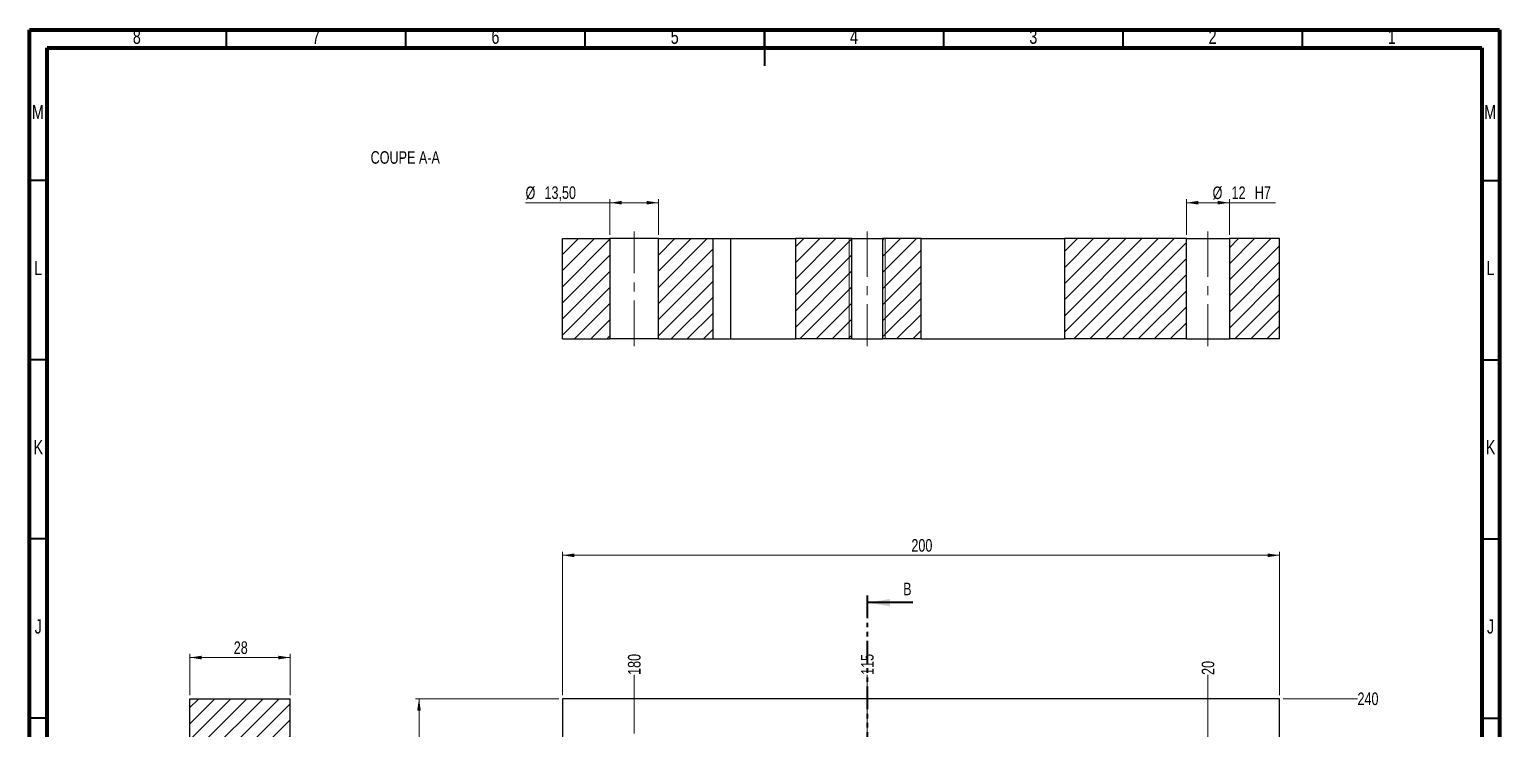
# Model space of a CAD drawing. Header units: millimetres. Extents: x 5 to 415, y 5 to 589.
# Drawn here: x 5 to 415, y 394.1 to 589.1 of the extents above; entities that cross this region are included whole.
import ezdxf

# ---------------------------------------------------------------- set-up
doc = ezdxf.new("R2010")
doc.units = ezdxf.units.MM
doc.linetypes.add('CENTERX2', pattern=[20.32, 12.7, -2.54, 2.54, -2.54])
doc.linetypes.add('PHANTOM', pattern=[12.7, 6.35, -1.27, 1.27, -1.27, 1.27, -1.27])
doc.styles.add('SLDTEXTSTYLE0', font='TXT', dxfattribs={"width": 0.75})
doc.dimstyles.new('SLDDIMSTYLE2', dxfattribs={"dimtxt": 3.5, "dimasz": 3.302, "dimexe": 0, "dimexo": 0.0625, "dimgap": 0.875, "dimtad": 0, "dimtih": 1, "dimtoh": 1, "dimrnd": 1e-09, "dimzin": 12, "dimdsep": 46, "dimtxsty": 'SLDTEXTSTYLE0', "dimblk1": 'NONE', "dimblk2": 'NONE', "dimsah": 1, "dimcen": 0.09, "dimadec": 0, "dimazin": 3, "dimtfac": 1, "dimtofl": 0, "dimtmove": 0, "dimatfit": 3, "dimldrblk": 'NONE', "dimfxl": 1, "dimfrac": 2, "dimtolj": 1, "dimtzin": 12, "dimarcsym": 0})
doc.dimstyles.new('SLDDIMSTYLE3', dxfattribs={"dimtxt": 3.5, "dimasz": 3.302, "dimexe": 0, "dimexo": 0.0625, "dimgap": 0.875, "dimtad": 1, "dimrnd": 1e-09, "dimzin": 12, "dimdsep": 46, "dimtxsty": 'SLDTEXTSTYLE0', "dimsah": 1, "dimcen": 0.09, "dimadec": 0, "dimazin": 3, "dimtfac": 1, "dimtofl": 0, "dimtmove": 0, "dimatfit": 3, "dimfxl": 1, "dimfrac": 2, "dimtolj": 1, "dimtzin": 12, "dimarcsym": 0})

# ---------------------------------------------------------------- blocks, each defined once
blk = doc.blocks.new('_D_25')
at = {"color": 7, "linetype": 'Continuous', "lineweight": 18}
blk.add_line((354.65, 402.44), (375.37, 402.44), dxfattribs=at)
at = {"color": 7, "linetype": 'Continuous', "lineweight": 18, "insert": (375.37, 404.17), "char_height": 3.5, "attachment_point": 1, "style": 'SLDTEXTSTYLE0'}
blk.add_mtext('240', dxfattribs=at)
blk = doc.blocks.new('_None')
blk = doc.blocks.new('_D_27')
at = {"color": 7, "linetype": 'Continuous', "lineweight": 18}
blk.add_line((333.65, 361.94), (333.65, 409.07), dxfattribs=at)
at = {"color": 7, "linetype": 'Continuous', "lineweight": 18, "insert": (331.92, 409.07), "char_height": 3.5, "attachment_point": 1, "rotation": 90, "style": 'SLDTEXTSTYLE0'}
blk.add_mtext('20', dxfattribs=at)
blk = doc.blocks.new('_D_34')
at = {"color": 7, "linetype": 'Continuous', "lineweight": 18}
blk.add_line((238.65, 383.44), (238.65, 409.07), dxfattribs=at)
at = {"color": 7, "linetype": 'Continuous', "lineweight": 18, "insert": (236.92, 409.07), "char_height": 3.5, "attachment_point": 1, "rotation": 90, "style": 'SLDTEXTSTYLE0'}
blk.add_mtext('115', dxfattribs=at)
blk = doc.blocks.new('_D_42')
at = {"color": 7, "linetype": 'Continuous', "lineweight": 18}
blk.add_line((173.65, 392.69), (173.65, 409.07), dxfattribs=at)
at = {"color": 7, "linetype": 'Continuous', "lineweight": 18, "insert": (171.92, 409.07), "char_height": 3.5, "attachment_point": 1, "rotation": 90, "style": 'SLDTEXTSTYLE0'}
blk.add_mtext('180', dxfattribs=at)
blk = doc.blocks.new('_D_46')
at = {"color": 7, "linetype": 'Continuous', "lineweight": 18}
for p, q in [((153.65, 403.44), (153.65, 443.44)), ((353.65, 403.44), (353.65, 443.44)), ((353.65, 442.44), (153.65, 442.44))]:
    blk.add_line(p, q, dxfattribs=at)
for points in [[(153.65, 442.44), (156.95, 441.93), (156.95, 442.94)], [(353.65, 442.44), (350.35, 442.94), (350.35, 441.93)]]:
    blk.add_solid(points, dxfattribs=at)
at = {"color": 7, "linetype": 'Continuous', "lineweight": 18, "insert": (250.96, 446.95), "char_height": 3.5, "attachment_point": 1, "style": 'SLDTEXTSTYLE0'}
blk.add_mtext('200', dxfattribs=at)
blk = doc.blocks.new('_D_47')
at = {"color": 7, "linetype": 'Continuous', "lineweight": 18}
for p, q in [((152.65, 402.44), (112.65, 402.44)), ((113.65, 402.44), (113.65, 162.44)), ((152.65, 162.44), (112.65, 162.44))]:
    blk.add_line(p, q, dxfattribs=at)
for points in [[(113.65, 402.44), (113.14, 399.13), (114.16, 399.13)], [(113.65, 162.44), (114.16, 165.74), (113.14, 165.74)]]:
    blk.add_solid(points, dxfattribs=at)
at = {"color": 7, "linetype": 'Continuous', "lineweight": 18, "insert": (109.14, 278.56), "char_height": 3.5, "attachment_point": 1, "rotation": 90, "style": 'SLDTEXTSTYLE0'}
blk.add_mtext('240', dxfattribs=at)
blk = doc.blocks.new('_D_48')
at = {"color": 7, "linetype": 'Continuous', "lineweight": 18}
for p, q in [((166.9, 531.78), (166.9, 541.78)), ((180.4, 531.78), (180.4, 541.78)), ((166.9, 540.78), (143.36, 540.78)), ((166.9, 540.78), (180.4, 540.78))]:
    blk.add_line(p, q, dxfattribs=at)
for points in [[(166.9, 540.78), (170.2, 540.27), (170.2, 541.28)], [(180.4, 540.78), (177.1, 541.28), (177.1, 540.27)]]:
    blk.add_solid(points, dxfattribs=at)
at = {"color": 7, "linetype": 'Continuous', "lineweight": 18, "char_height": 3.5, "attachment_point": 1, "style": 'SLDTEXTSTYLE0'}
for s, insert in [('%%c', (143.36, 545.29)), ('13,50', (148.64, 545.34))]:
    blk.add_mtext(s, dxfattribs=dict(at, insert=insert))
blk = doc.blocks.new('_D_49')
at = {"color": 7, "linetype": 'Continuous', "lineweight": 18}
for p, q in [((327.65, 531.78), (327.65, 541.78)), ((339.65, 531.78), (339.65, 541.78)), ((327.65, 540.78), (339.65, 540.78)), ((339.65, 540.78), (352.49, 540.78))]:
    blk.add_line(p, q, dxfattribs=at)
for points in [[(327.65, 540.78), (330.95, 540.27), (330.95, 541.28)], [(339.65, 540.78), (336.35, 541.28), (336.35, 540.27)]]:
    blk.add_solid(points, dxfattribs=at)
at = {"color": 7, "linetype": 'Continuous', "lineweight": 18, "char_height": 3.5, "attachment_point": 1, "style": 'SLDTEXTSTYLE0'}
for s, insert in [('%%c', (334.97, 545.29)), ('12', (340.25, 545.34)), ('H7', (346.73, 545.34))]:
    blk.add_mtext(s, dxfattribs=dict(at, insert=insert))
blk = doc.blocks.new('_D_50')
at = {"color": 7, "linetype": 'Continuous', "lineweight": 18}
for p, q in [((49.72, 403.44), (49.72, 414.92)), ((77.72, 403.44), (77.72, 414.92)), ((49.72, 413.92), (77.72, 413.92))]:
    blk.add_line(p, q, dxfattribs=at)
for points in [[(49.72, 413.92), (53.03, 413.41), (53.03, 414.43)], [(77.72, 413.92), (74.42, 414.43), (74.42, 413.41)]]:
    blk.add_solid(points, dxfattribs=at)
at = {"color": 7, "linetype": 'Continuous', "lineweight": 18, "insert": (61.99, 418.43), "char_height": 3.5, "attachment_point": 1, "style": 'SLDTEXTSTYLE0'}
blk.add_mtext('28', dxfattribs=at)

msp = doc.modelspace()

# ---------------------------------------------------------------- hatches: boundary and pattern name
at = {"linetype": 'Continuous', "lineweight": 18}
h = msp.add_hatch(dxfattribs=at)
h.set_pattern_fill('ANSI31', style=0)
h.paths.add_polyline_path([(153.649, 530.777), (153.649, 502.777), (166.899, 502.777), (166.899, 530.777)], flags=0)
h = msp.add_hatch(dxfattribs=at)
h.set_pattern_fill('ANSI31', style=0)
h.paths.add_polyline_path([(180.399, 530.777), (180.399, 502.777), (195.649, 502.777), (195.649, 530.777)], flags=0)
h = msp.add_hatch(dxfattribs=at)
h.set_pattern_fill('ANSI31', style=0)
h.paths.add_polyline_path([(218.649, 502.777), (234.399, 502.777), (234.399, 530.777), (218.649, 530.777)], flags=0)
h = msp.add_hatch(dxfattribs=at)
h.set_pattern_fill('ANSI31', style=0)
h.paths.add_polyline_path([(242.899, 502.777), (253.649, 502.777), (253.649, 530.777), (242.899, 530.777)], flags=0)
h = msp.add_hatch(dxfattribs=at)
h.set_pattern_fill('ANSI31', style=0)
h.paths.add_polyline_path([(293.649, 502.777), (327.649, 502.777), (327.649, 530.777), (293.649, 530.777)], flags=0)
h = msp.add_hatch(dxfattribs=at)
h.set_pattern_fill('ANSI31', style=0)
h.paths.add_polyline_path([(339.649, 502.777), (353.649, 502.777), (353.649, 530.777), (339.649, 530.777)], flags=0)
h = msp.add_hatch(dxfattribs=at)
h.set_pattern_fill('ANSI31', style=0)
h.paths.add_polyline_path([(77.725, 402.437), (49.725, 402.437), (49.725, 386.687), (77.725, 386.687)], flags=0)

# ---------------------------------------------------------------- linework, layer by layer
at = {"color": 7, "linetype": 'Continuous', "lineweight": 70}
for p, q in [((5, 5), (5, 589)), ((5, 589), (415, 589)), ((415, 589), (415, 5)), ((10, 10), (10, 584)), ((10, 584), (410, 584)), ((410, 584), (410, 10))]:
    msp.add_line(p, q, dxfattribs=at)
at = {"color": 7, "linetype": 'Continuous', "lineweight": 35}
for p, q in [((60, 584), (60, 589)), ((110, 584), (110, 589)), ((160, 584), (160, 589)), ((210, 589.001), (210, 578.999)), ((210, 584), (210, 589)), ((260, 584), (260, 589)), ((310, 584), (310, 589)), ((360, 584), (360, 589)), ((10, 547), (5, 547)), ((410, 547), (415, 547)), ((10, 497), (5, 497)), ((410, 497), (415, 497)), ((10, 447), (5, 447)), ((410, 447), (415, 447)), ((251.349, 429.237), (238.649, 429.237)), ((10, 397), (5, 397)), ((410, 397), (415, 397))]:
    msp.add_line(p, q, dxfattribs=at)
at = {"color": 7, "linetype": 'Continuous', "lineweight": 25}
for p, q in [((153.649, 530.777), (166.899, 530.777)), ((153.649, 502.777), (153.649, 530.777)), ((166.899, 530.777), (166.899, 502.777)), ((180.399, 530.777), (166.899, 530.777)), ((180.399, 502.777), (180.399, 530.777)), ((180.399, 530.777), (195.649, 530.777)), ((195.649, 502.777), (195.649, 530.777)), ((195.649, 530.777), (200.649, 530.777)), ((200.649, 502.777), (200.649, 530.777)), ((200.649, 530.777), (218.649, 530.777)), ((218.649, 530.777), (218.649, 502.777)), ((234.399, 530.777), (218.649, 530.777)), ((234.399, 502.777), (234.399, 530.777)), ((234.399, 530.777), (242.899, 530.777)), ((242.899, 530.777), (242.899, 502.777)), ((253.649, 530.777), (242.899, 530.777)), ((253.649, 502.777), (253.649, 530.777)), ((253.649, 530.777), (293.649, 530.777)), ((293.649, 530.777), (293.649, 502.777)), ((327.649, 530.777), (293.649, 530.777)), ((327.649, 502.777), (327.649, 530.777)), ((327.649, 530.777), (339.649, 530.777)), ((339.649, 530.777), (339.649, 502.777)), ((353.649, 530.777), (339.649, 530.777)), ((353.649, 502.777), (353.649, 530.777)), ((153.649, 502.777), (166.899, 502.777)), ((180.399, 502.777), (166.899, 502.777)), ((180.399, 502.777), (195.649, 502.777)), ((195.649, 502.777), (200.649, 502.777)), ((200.649, 502.777), (218.649, 502.777)), ((234.399, 502.777), (218.649, 502.777)), ((234.399, 502.777), (242.899, 502.777)), ((253.649, 502.777), (242.899, 502.777)), ((253.649, 502.777), (293.649, 502.777)), ((327.649, 502.777), (293.649, 502.777)), ((327.649, 502.777), (339.649, 502.777)), ((353.649, 502.777), (339.649, 502.777)), ((49.725, 386.687), (49.725, 402.437)), ((49.725, 402.437), (77.725, 402.437)), ((77.725, 386.687), (77.725, 402.437)), ((153.649, 402.437), (153.649, 162.437)), ((353.649, 402.437), (153.649, 402.437)), ((353.649, 162.437), (353.649, 402.437))]:
    msp.add_line(p, q, dxfattribs=at)
at = {"color": 7, "linetype": 'CENTERX2', "lineweight": 18}
for p, q in [((173.649, 500.777), (173.649, 532.777)), ((238.649, 532.777), (238.649, 500.777)), ((333.649, 532.777), (333.649, 500.777))]:
    msp.add_line(p, q, dxfattribs=at)
at = {"color": 7, "linetype": 'Continuous', "lineweight": 18}
for p, q in [((233.649, 530.777), (233.649, 502.777)), ((243.649, 530.777), (243.649, 502.777))]:
    msp.add_line(p, q, dxfattribs=at)
at = {"color": 7, "linetype": 'PHANTOM', "lineweight": 35}
msp.add_line((238.649, 431.237), (238.649, 349.792), dxfattribs=at)
at = {"color": 7, "linetype": 'Continuous', "lineweight": 35}
msp.add_solid([(238.649, 429.237), (244.999, 428.221), (244.999, 430.253)], dxfattribs=at)

# ---------------------------------------------------------------- texts
at = {"color": 7, "linetype": 'Continuous', "lineweight": 0, "attachment_point": 2, "style": 'SLDTEXTSTYLE0'}
for s, insert, char_height in [('8', (34.96, 589.06), 3.969), ('7', (84.96, 589.06), 3.969), ('6', (134.96, 589.06), 3.969), ('5', (184.96, 589.06), 3.969), ('4', (234.96, 589.06), 3.969), ('3', (284.96, 589.06), 3.969), ('2', (334.96, 589.06), 3.969), ('1', (384.96, 589.06), 3.969), ('M', (7.362, 568.06), 3.969), ('M', (412.362, 568.06), 3.969), ('COUPE A-A', (109.818, 555.151), 3.5), ('L', (7.455, 524.56), 3.969), ('L', (412.455, 524.56), 3.969), ('K', (7.489, 474.56), 3.969), ('K', (412.489, 474.56), 3.969), ('J', (7.465, 424.56), 3.969), ('J', (412.465, 424.56), 3.969)]:
    msp.add_mtext(s, dxfattribs=dict(at, insert=insert, char_height=char_height))
at = {"color": 7, "linetype": 'Continuous', "insert": (248.67, 434.795), "char_height": 3.5, "attachment_point": 1, "style": 'SLDTEXTSTYLE0'}
msp.add_mtext('B', dxfattribs=at)

# ---------------------------------------------------------------- dimensions: what is measured, and where the dimension line sits
at = {"color": 7, "linetype": 'Continuous', "lineweight": 18}
for base, p1, p2, text, picture, middle in [((180.399, 540.777), (166.899, 530.777), (180.399, 530.777), '%%c<>', '_D_48', (151.817, 540.777)), ((339.649, 540.777), (327.649, 530.777), (339.649, 530.777), '%%c<> H7', '_D_49', (343.728, 540.777))]:
    dim = msp.add_linear_dim(base=base, p1=p1, p2=p2, text=text, dimstyle='SLDDIMSTYLE3', dxfattribs=at)
    dim.commit()
    dim.dimension.update_dxf_attribs({"geometry": picture, "text_midpoint": middle, "dimtype": 160})
for base, p1, p2, picture, middle in [((153.649, 442.437), (353.649, 402.437), (153.649, 402.437), '_D_46', (254.835, 442.437)), ((77.725, 413.923), (49.725, 402.437), (77.725, 402.437), '_D_50', (64.58, 413.923))]:
    dim = msp.add_linear_dim(base=base, p1=p1, p2=p2, dimstyle='SLDDIMSTYLE3', dxfattribs=at)
    dim.commit()
    dim.dimension.update_dxf_attribs({"geometry": picture, "text_midpoint": middle, "dimtype": 160})
for feature_location, offset, dtype, picture, middle in [((173.649, 391.687), (0, 17.388), 1, '_D_42', (173.649, 412.954)), ((238.649, 382.437), (0, 26.638), 1, '_D_34', (238.649, 412.954)), ((333.649, 360.937), (0, 48.138), 1, '_D_27', (333.649, 411.661)), ((353.649, 402.437), (21.717, 0), 0, '_D_25', (379.246, 402.437))]:
    dim = msp.add_ordinate_dim(feature_location=feature_location, offset=offset, dtype=dtype, origin=(353.649, 162.437), dimstyle='SLDDIMSTYLE2', dxfattribs=at)
    dim.commit()
    dim.dimension.update_dxf_attribs({"geometry": picture, "text_midpoint": middle})
dim = msp.add_linear_dim(base=(113.649, 162.437), p1=(153.649, 402.437), p2=(153.649, 162.437), angle=90, dimstyle='SLDDIMSTYLE3', dxfattribs=at)
dim.commit()
dim.dimension.update_dxf_attribs({"geometry": '_D_47', "text_midpoint": (113.649, 282.437), "dimtype": 160})

doc.saveas('drawing.dxf')
